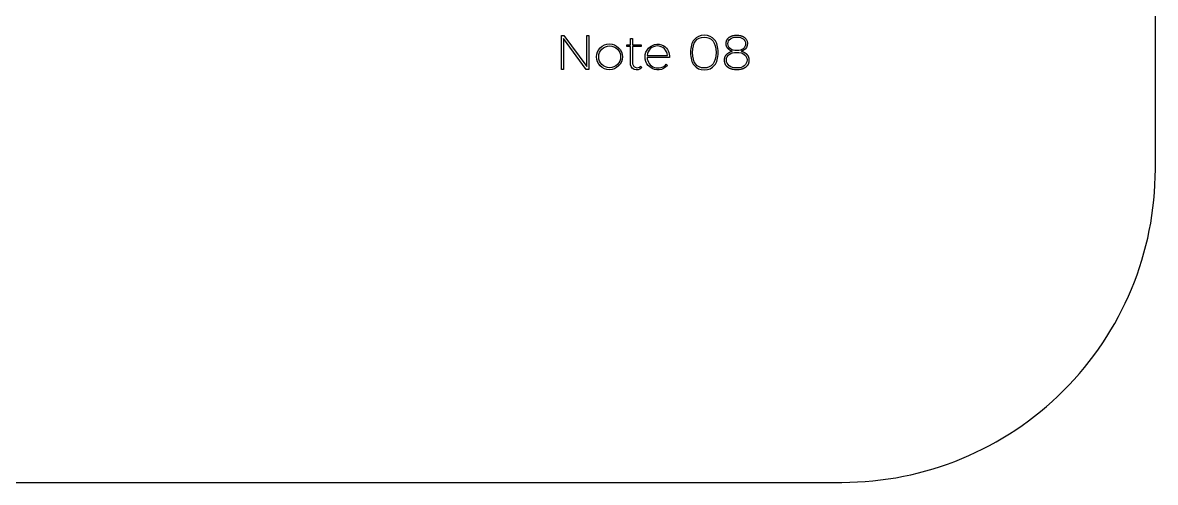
# Model space of a CAD drawing. Header units: millimetres. Extents: x -1043 to -744, y -1370 to -1206.
# Drawn here: x -816.6 to -744.3, y -1370.3 to -1341 of the extents above; entities that cross this region are included whole.
import ezdxf

# ---------------------------------------------------------------- set-up
doc = ezdxf.new("R2010")
doc.units = ezdxf.units.MM
doc.header["$MEASUREMENT"] = 0
doc.layers.add('Electronics$CUT3', color=178, linetype='Continuous', true_color=0x000000)
doc.layers.add('Electronics$ENGRAVE1', color=5, linetype='Continuous', true_color=0x0000ff)

msp = doc.modelspace()

# ---------------------------------------------------------------- linework, layer by layer
at = {"layer": 'Electronics$CUT3'}
msp.add_lwpolyline([(-1043.298, -1226.5), (-1043.298, -1350.336, 0.414214), (-1023.298, -1370.336), (-764.298, -1370.336, 0.414214), (-744.298, -1350.336), (-744.298, -1226.5, 0.414214), (-764.298, -1206.5), (-771.298, -1206.5, 0.414214), (-781.298, -1216.5, -0.414214), (-791.298, -1226.5), (-996.298, -1226.5, -0.414214), (-1006.298, -1216.5, 0.414214), (-1016.298, -1206.5), (-1023.298, -1206.5, 0.414214)], format="xyb", close=True, dxfattribs=at)
msp.add_lwpolyline([(-1043.298, -1226.5), (-1043.298, -1350.336, 0.414214), (-1023.298, -1370.336), (-764.298, -1370.336, 0.414214), (-744.298, -1350.336), (-744.298, -1226.5, 0.414214), (-764.298, -1206.5), (-771.298, -1206.5, 0.414214), (-781.298, -1216.5, -0.414214), (-791.298, -1226.5), (-996.298, -1226.5, -0.414214), (-1006.298, -1216.5, 0.414214), (-1016.298, -1206.5), (-1023.298, -1206.5, 0.414214)], format="xyb", close=True, dxfattribs=at)
at = {"layer": 'Electronics$ENGRAVE1'}
msp.add_lwpolyline([(-780.591, -1341.791), (-780.463, -1341.791), (-780.463, -1343.978), (-780.616, -1343.978), (-782.075, -1341.988), (-782.075, -1343.978), (-782.206, -1343.978), (-782.206, -1341.791), (-782.053, -1341.791), (-780.591, -1343.784)], close=True, dxfattribs=at)
for points in [[(-777.086, -1343.866, -0.750475), (-777.797, -1343.528), (-777.797, -1342.501), (-778.035, -1342.501), (-778.035, -1342.389), (-777.797, -1342.389), (-777.797, -1341.985), (-777.672, -1341.985), (-777.672, -1342.389), (-777.118, -1342.389), (-777.118, -1342.501), (-777.672, -1342.501), (-777.672, -1343.512, 0.724121), (-777.137, -1343.759)], [(-775.661, -1342.453, -0.26868), (-775.312, -1343.199), (-776.736, -1343.199, 0.675793), (-775.512, -1343.637), (-775.437, -1343.722, -2.057104)], [(-770.516, -1341.922, -0.623792), (-770.727, -1342.805), (-770.698, -1342.812), (-770.67, -1342.821), (-770.643, -1342.83), (-770.617, -1342.84), (-770.591, -1342.85), (-770.566, -1342.861), (-770.554, -1342.867), (-770.542, -1342.873), (-770.53, -1342.879), (-770.519, -1342.885), (-770.508, -1342.892), (-770.497, -1342.898), (-770.486, -1342.905), (-770.475, -1342.912), (-770.465, -1342.919), (-770.454, -1342.926), (-770.444, -1342.934), (-770.434, -1342.941), (-770.425, -1342.949), (-770.415, -1342.957), (-770.406, -1342.965), (-770.397, -1342.973), (-770.388, -1342.982), (-770.379, -1342.99), (-770.371, -1342.999), (-770.363, -1343.008), (-770.355, -1343.017), (-770.347, -1343.026), (-770.34, -1343.036), (-770.332, -1343.045), (-770.325, -1343.055), (-770.319, -1343.065), (-770.312, -1343.075), (-770.306, -1343.085), (-770.3, -1343.095), (-770.294, -1343.105), (-770.289, -1343.116), (-770.284, -1343.126), (-770.279, -1343.137), (-770.274, -1343.148), (-770.27, -1343.159), (-770.265, -1343.17), (-770.262, -1343.181), (-770.258, -1343.193), (-770.254, -1343.204), (-770.251, -1343.216), (-770.248, -1343.228), (-770.246, -1343.24), (-770.243, -1343.252), (-770.241, -1343.265), (-770.239, -1343.277), (-770.238, -1343.29), (-770.236, -1343.302), (-770.235, -1343.315), (-770.234, -1343.328), (-770.233, -1343.341), (-770.233, -1343.355), (-770.233, -1343.368), (-770.233, -1343.386), (-770.234, -1343.404), (-770.235, -1343.421), (-770.236, -1343.439), (-770.238, -1343.456), (-770.24, -1343.473), (-770.243, -1343.489), (-770.246, -1343.506), (-770.249, -1343.522), (-770.253, -1343.538), (-770.258, -1343.553), (-770.262, -1343.568), (-770.267, -1343.584), (-770.273, -1343.598), (-770.279, -1343.613), (-770.285, -1343.627), (-770.292, -1343.641), (-770.299, -1343.655), (-770.306, -1343.669), (-770.314, -1343.682), (-770.323, -1343.695), (-770.331, -1343.708), (-770.34, -1343.721), (-770.35, -1343.733), (-770.36, -1343.745), (-770.37, -1343.757), (-770.381, -1343.769), (-770.392, -1343.78), (-770.404, -1343.791), (-770.416, -1343.802), (-770.428, -1343.813), (-770.441, -1343.823), (-770.454, -1343.833), (-770.468, -1343.843), (-770.481, -1343.853), (-770.496, -1343.862), (-770.51, -1343.871), (-770.525, -1343.879), (-770.54, -1343.887), (-770.555, -1343.895), (-770.57, -1343.903), (-770.586, -1343.91), (-770.602, -1343.917), (-770.619, -1343.923), (-770.636, -1343.93), (-770.653, -1343.936), (-770.67, -1343.941), (-770.688, -1343.947), (-770.706, -1343.952), (-770.724, -1343.956), (-770.743, -1343.961), (-770.762, -1343.965), (-770.781, -1343.968), (-770.8, -1343.972), (-770.82, -1343.975), (-770.84, -1343.977), (-770.882, -1343.982), (-770.924, -1343.985), (-770.967, -1343.987), (-771.012, -1343.988), (-771.057, -1343.987), (-771.101, -1343.985), (-771.144, -1343.982), (-771.185, -1343.977), (-771.206, -1343.975), (-771.226, -1343.972), (-771.245, -1343.968), (-771.265, -1343.965), (-771.284, -1343.961), (-771.302, -1343.956), (-771.321, -1343.952), (-771.339, -1343.947), (-771.357, -1343.941), (-771.374, -1343.936), (-771.391, -1343.93), (-771.408, -1343.923), (-771.425, -1343.917), (-771.441, -1343.91), (-771.457, -1343.903), (-771.473, -1343.895), (-771.488, -1343.887), (-771.503, -1343.879), (-771.518, -1343.871), (-771.532, -1343.862), (-771.546, -1343.853), (-771.56, -1343.843), (-771.573, -1343.833), (-771.586, -1343.823), (-771.599, -1343.813), (-771.612, -1343.802), (-771.624, -1343.791), (-771.635, -1343.78), (-771.646, -1343.769), (-771.657, -1343.757), (-771.668, -1343.745), (-771.678, -1343.733), (-771.687, -1343.721), (-771.696, -1343.708), (-771.705, -1343.695), (-771.713, -1343.682), (-771.721, -1343.669), (-771.729, -1343.655), (-771.736, -1343.641), (-771.743, -1343.627), (-771.749, -1343.613), (-771.755, -1343.598), (-771.76, -1343.584), (-771.765, -1343.568), (-771.77, -1343.553), (-771.774, -1343.538), (-771.778, -1343.522), (-771.782, -1343.506), (-771.785, -1343.489), (-771.787, -1343.473), (-771.789, -1343.456), (-771.791, -1343.439), (-771.793, -1343.421), (-771.794, -1343.404), (-771.794, -1343.386), (-771.795, -1343.368), (-771.794, -1343.355), (-771.794, -1343.342), (-771.793, -1343.329), (-771.793, -1343.316), (-771.791, -1343.303), (-771.79, -1343.291), (-771.788, -1343.278), (-771.786, -1343.266), (-771.784, -1343.254), (-771.782, -1343.242), (-771.779, -1343.23), (-771.776, -1343.218), (-771.773, -1343.206), (-771.769, -1343.195), (-771.766, -1343.183), (-771.762, -1343.172), (-771.757, -1343.161), (-771.753, -1343.15), (-771.748, -1343.139), (-771.743, -1343.128), (-771.738, -1343.118), (-771.732, -1343.107), (-771.727, -1343.097), (-771.721, -1343.087), (-771.714, -1343.077), (-771.708, -1343.067), (-771.701, -1343.057), (-771.694, -1343.047), (-771.687, -1343.038), (-771.679, -1343.028), (-771.671, -1343.019), (-771.663, -1343.01), (-771.655, -1343.001), (-771.646, -1342.992), (-771.638, -1342.983), (-771.629, -1342.975), (-771.62, -1342.966), (-771.61, -1342.958), (-771.601, -1342.95), (-771.591, -1342.942), (-771.581, -1342.935), (-771.571, -1342.927), (-771.561, -1342.92), (-771.55, -1342.913), (-771.539, -1342.906), (-771.528, -1342.899), (-771.517, -1342.892), (-771.506, -1342.886), (-771.494, -1342.879), (-771.483, -1342.873), (-771.471, -1342.867), (-771.458, -1342.861), (-771.434, -1342.85), (-771.408, -1342.84), (-771.381, -1342.83), (-771.354, -1342.821), (-771.326, -1342.812), (-771.297, -1342.805), (-771.32, -1342.796), (-771.343, -1342.787), (-771.364, -1342.778), (-771.386, -1342.768), (-771.406, -1342.758), (-771.426, -1342.747), (-771.445, -1342.736), (-771.464, -1342.724), (-771.473, -1342.718), (-771.481, -1342.712), (-771.49, -1342.706), (-771.499, -1342.699), (-771.507, -1342.693), (-771.515, -1342.686), (-771.523, -1342.68), (-771.531, -1342.673), (-771.539, -1342.666), (-771.546, -1342.659), (-771.554, -1342.651), (-771.561, -1342.644), (-771.568, -1342.637), (-771.575, -1342.629), (-771.581, -1342.622), (-771.588, -1342.614), (-771.594, -1342.606), (-771.601, -1342.598), (-771.606, -1342.59), (-771.612, -1342.582), (-771.618, -1342.573), (-771.623, -1342.565), (-771.628, -1342.557), (-771.633, -1342.548), (-771.638, -1342.539), (-771.642, -1342.53), (-771.647, -1342.521), (-771.651, -1342.512), (-771.655, -1342.503), (-771.659, -1342.494), (-771.662, -1342.485), (-771.665, -1342.475), (-771.669, -1342.466), (-771.672, -1342.456), (-771.674, -1342.446), (-771.677, -1342.437), (-771.679, -1342.427), (-771.681, -1342.417), (-771.683, -1342.406), (-771.685, -1342.396), (-771.686, -1342.386), (-771.688, -1342.375), (-771.689, -1342.365), (-771.69, -1342.354), (-771.69, -1342.343), (-771.691, -1342.332), (-771.691, -1342.321), (-771.691, -1342.31), (-771.691, -1342.295), (-771.691, -1342.28), (-771.69, -1342.265), (-771.688, -1342.25), (-771.687, -1342.236), (-771.685, -1342.221), (-771.683, -1342.207), (-771.68, -1342.193), (-771.677, -1342.18), (-771.674, -1342.166), (-771.67, -1342.153), (-771.666, -1342.14), (-771.661, -1342.127), (-771.657, -1342.114), (-771.651, -1342.102), (-771.646, -1342.09), (-771.64, -1342.078), (-771.634, -1342.066), (-771.627, -1342.054), (-771.62, -1342.043), (-771.613, -1342.032), (-771.606, -1342.021), (-771.598, -1342.01), (-771.589, -1341.999), (-771.581, -1341.989), (-771.571, -1341.979), (-771.562, -1341.969), (-771.552, -1341.959), (-771.542, -1341.95), (-771.532, -1341.94), (-771.521, -1341.931), (-771.51, -1341.922), (-771.498, -1341.914), (-771.487, -1341.905), (-771.475, -1341.897), (-771.462, -1341.889), (-771.45, -1341.882), (-771.437, -1341.874), (-771.424, -1341.867), (-771.411, -1341.861), (-771.397, -1341.854), (-771.383, -1341.848), (-771.369, -1341.842), (-771.355, -1341.836), (-771.34, -1341.831), (-771.325, -1341.826), (-771.31, -1341.821), (-771.295, -1341.817), (-771.279, -1341.812), (-771.263, -1341.808), (-771.247, -1341.805), (-771.23, -1341.801), (-771.214, -1341.798), (-771.197, -1341.795), (-771.179, -1341.793), (-771.162, -1341.79), (-771.126, -1341.786), (-771.089, -1341.784), (-771.051, -1341.782), (-771.012, -1341.781), (-770.973, -1341.782), (-770.935, -1341.784), (-770.898, -1341.786), (-770.863, -1341.79), (-770.845, -1341.793), (-770.828, -1341.795), (-770.811, -1341.798), (-770.794, -1341.801), (-770.778, -1341.805), (-770.762, -1341.808), (-770.746, -1341.812), (-770.73, -1341.817), (-770.715, -1341.821), (-770.7, -1341.826), (-770.685, -1341.831), (-770.67, -1341.836), (-770.656, -1341.842), (-770.642, -1341.848), (-770.628, -1341.854), (-770.615, -1341.861), (-770.601, -1341.867), (-770.588, -1341.874), (-770.576, -1341.882), (-770.563, -1341.889), (-770.551, -1341.897), (-770.539, -1341.905), (-770.528, -1341.914)], [(-775.431, -1343.083, 0.952108), (-776.733, -1343.083)]]:
    msp.add_lwpolyline(points, format="xyb", close=True, dxfattribs=at)
for centre, radius in [((-779.138, -1343.159), 0.824), ((-779.124, -1343.16), 0.7)]:
    msp.add_circle(centre, radius, dxfattribs=at)
for points in [[(-772.431, -1342.066), (-772.28, -1342.256), (-772.205, -1342.528), (-772.205, -1342.883), (-772.205, -1343.238), (-772.28, -1343.51), (-772.431, -1343.701), (-772.583, -1343.892), (-772.8, -1343.988), (-773.084, -1343.988), (-773.366, -1343.988), (-773.583, -1343.892), (-773.735, -1343.701), (-773.887, -1343.51), (-773.963, -1343.238), (-773.963, -1342.883), (-773.963, -1342.53), (-773.887, -1342.259), (-773.735, -1342.068), (-773.583, -1341.877), (-773.366, -1341.781), (-773.084, -1341.781), (-772.8, -1341.781), (-772.583, -1341.876), (-772.431, -1342.066)], [(-773.639, -1342.152), (-773.768, -1342.32), (-773.832, -1342.564), (-773.832, -1342.883), (-773.832, -1343.202), (-773.768, -1343.446), (-773.639, -1343.615), (-773.511, -1343.784), (-773.326, -1343.869), (-773.084, -1343.869), (-772.842, -1343.869), (-772.657, -1343.784), (-772.528, -1343.615), (-772.4, -1343.446), (-772.336, -1343.202), (-772.336, -1342.883), (-772.336, -1342.564), (-772.4, -1342.32), (-772.528, -1342.152), (-772.657, -1341.984), (-772.842, -1341.9), (-773.084, -1341.9), (-773.326, -1341.9), (-773.511, -1341.984), (-773.639, -1342.152)], [(-771.422, -1342.008), (-771.522, -1342.084), (-771.572, -1342.189), (-771.572, -1342.323), (-771.572, -1342.456), (-771.522, -1342.562), (-771.422, -1342.639), (-771.322, -1342.716), (-771.185, -1342.755), (-771.012, -1342.755), (-770.839, -1342.755), (-770.703, -1342.717), (-770.604, -1342.64), (-770.505, -1342.564), (-770.455, -1342.458), (-770.455, -1342.323), (-770.455, -1342.189), (-770.505, -1342.084), (-770.604, -1342.008), (-770.703, -1341.932), (-770.839, -1341.894), (-771.012, -1341.894), (-771.185, -1341.894), (-771.322, -1341.932), (-771.422, -1342.008)], [(-771.494, -1343.003), (-771.611, -1343.09), (-771.669, -1343.207), (-771.669, -1343.356), (-771.669, -1343.516), (-771.611, -1343.642), (-771.494, -1343.733), (-771.377, -1343.823), (-771.217, -1343.869), (-771.012, -1343.869), (-770.81, -1343.869), (-770.65, -1343.823), (-770.533, -1343.733), (-770.417, -1343.642), (-770.358, -1343.517), (-770.358, -1343.359), (-770.358, -1343.208), (-770.417, -1343.09), (-770.533, -1343.003), (-770.65, -1342.917), (-770.811, -1342.874), (-771.015, -1342.874), (-771.218, -1342.874), (-771.377, -1342.917), (-771.494, -1343.003)]]:
    msp.add_open_spline(points, degree=3, knots=[0, 0, 0, 0, 1, 1, 1, 2, 2, 2, 3, 3, 3, 4, 4, 4, 5, 5, 5, 6, 6, 6, 7, 7, 7, 8, 8, 8, 8], dxfattribs=at)

doc.saveas('drawing.dxf')
